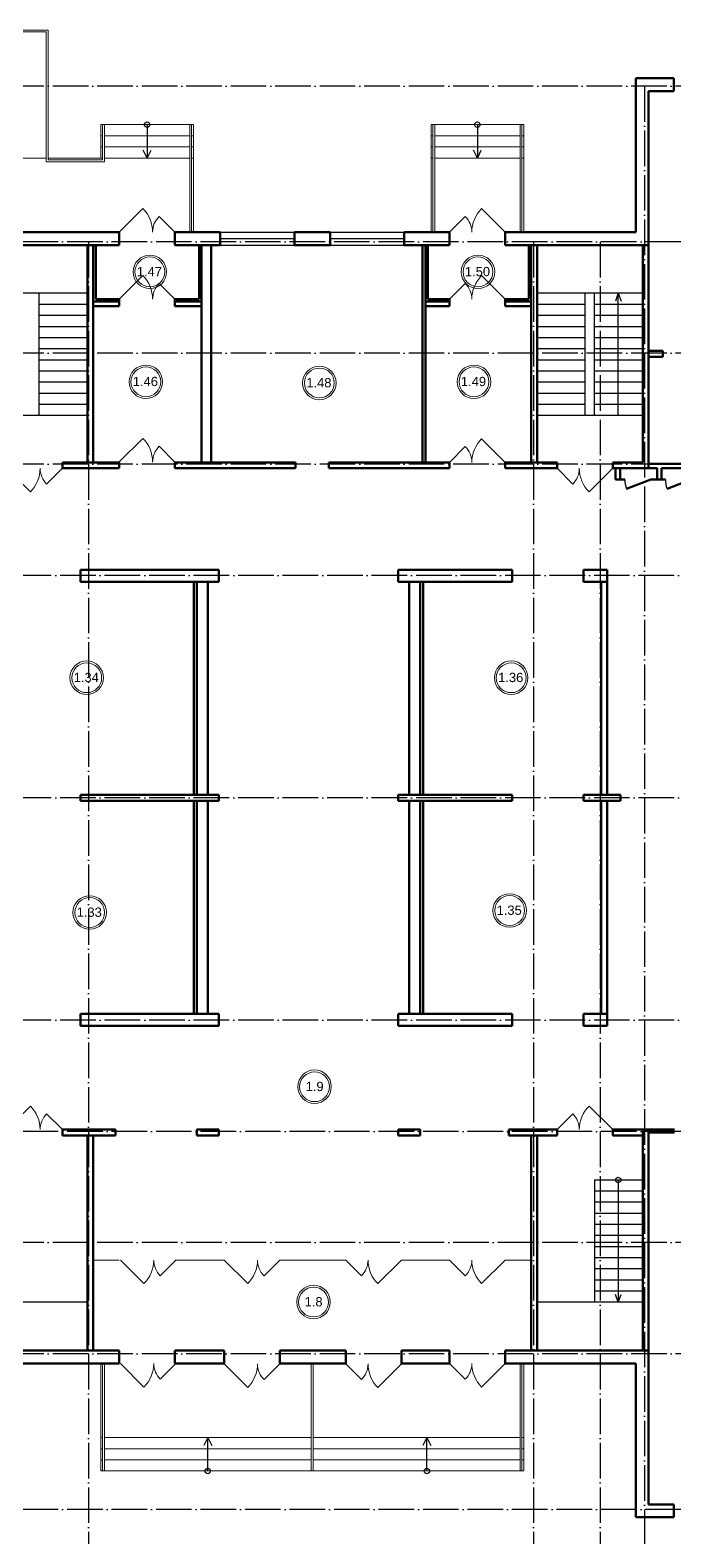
# Model space of a CAD drawing. Header units: millimetres. Extents: x 1982 to 10001982, y -1005230 to 4320529.
# Drawn here: x 2247591 to 2264955, y 1275593 to 1316240 of the extents above; entities that cross this region are included whole.
import ezdxf
from ezdxf.enums import TextEntityAlignment as Align

# ---------------------------------------------------------------- set-up
doc = ezdxf.new("R2010")
doc.units = ezdxf.units.MM
doc.linetypes.add('ACAD_ISO04W100', pattern=[30, 24, -3, 0, -3])
for name, color, linetype in [('SANTEH', 7, 'Continuous'), ('Окна', 127, 'Continuous'), ('Оси', 30, 'Continuous'), ('размеры оси', 163, 'Continuous')]:
    doc.layers.add(name, color=color, linetype=linetype)
doc.layers.add('Двери', color=250, linetype='Continuous', lineweight=5)
doc.layers.add('Стены', color=7, linetype='Continuous', lineweight=50)
doc.styles.add('Style-Arial', font='arial.ttf')

msp = doc.modelspace()

# ---------------------------------------------------------------- linework, layer by layer
for p, q in [((2250745.446, 1313690.265), (2250745.446, 1312790.265)), ((2259655.446, 1313690.265), (2259655.446, 1312790.265)), ((2250745.446, 1312790.265), (2250639.367, 1313000.283)), ((2250745.446, 1312790.265), (2250851.525, 1313000.283)), ((2259655.446, 1312790.265), (2259549.367, 1313000.283)), ((2259655.446, 1312790.265), (2259761.525, 1313000.283)), ((2249135.446, 1309140.265), (2246285.446, 1309140.265)), ((2247835.446, 1305840.265), (2247835.446, 1309140.265)), ((2249135.446, 1308840.265), (2247835.446, 1308840.265)), ((2264115.446, 1309140.265), (2261265.446, 1309140.265)), ((2262565.446, 1308840.265), (2261265.446, 1308840.265)), ((2262565.446, 1305840.265), (2262565.446, 1309140.265)), ((2262815.446, 1305840.265), (2262815.446, 1309140.265)), ((2264115.446, 1308840.265), (2262815.446, 1308840.265)), ((2263455.436, 1309140.265), (2263377.911, 1308932.421)), ((2263455.436, 1305840.265), (2263455.436, 1309140.265)), ((2263455.436, 1309140.265), (2263532.961, 1308932.421)), ((2249135.446, 1308540.265), (2247835.446, 1308540.265)), ((2262565.446, 1308540.265), (2261265.446, 1308540.265)), ((2264115.446, 1308540.265), (2262815.446, 1308540.265)), ((2249135.446, 1308240.265), (2247835.446, 1308240.265)), ((2262565.446, 1308240.265), (2261265.446, 1308240.265)), ((2264115.446, 1308240.265), (2262815.446, 1308240.265)), ((2249135.446, 1307940.265), (2247835.446, 1307940.265)), ((2249135.446, 1307640.265), (2247835.446, 1307640.265)), ((2262565.446, 1307940.265), (2261265.446, 1307940.265)), ((2262565.446, 1307640.265), (2261265.446, 1307640.265)), ((2264115.446, 1307940.265), (2262815.446, 1307940.265)), ((2264115.446, 1307640.265), (2262815.446, 1307640.265)), ((2249135.446, 1307340.265), (2247835.446, 1307340.265)), ((2262565.446, 1307340.265), (2261265.446, 1307340.265)), ((2264115.446, 1307340.265), (2262815.446, 1307340.265)), ((2249135.446, 1307040.265), (2247835.446, 1307040.265)), ((2262565.446, 1307040.265), (2261265.446, 1307040.265)), ((2264115.446, 1307040.265), (2262815.446, 1307040.265)), ((2249135.446, 1306740.265), (2247835.446, 1306740.265)), ((2249135.446, 1306440.265), (2247835.446, 1306440.265)), ((2262565.446, 1306740.265), (2261265.446, 1306740.265)), ((2262565.446, 1306440.265), (2261265.446, 1306440.265)), ((2264115.446, 1306740.265), (2262815.446, 1306740.265)), ((2264115.446, 1306440.265), (2262815.446, 1306440.265)), ((2249135.446, 1306140.265), (2247835.446, 1306140.265)), ((2262565.446, 1306140.265), (2261265.446, 1306140.265)), ((2264115.446, 1306140.265), (2262815.446, 1306140.265)), ((2249135.446, 1305840.265), (2246285.446, 1305840.265)), ((2264115.446, 1305840.265), (2261265.446, 1305840.265)), ((2262815.446, 1285220.265), (2262815.446, 1281920.265)), ((2264115.446, 1285220.265), (2262815.446, 1285220.265)), ((2264115.446, 1284920.265), (2262815.446, 1284920.265)), ((2263455.436, 1285220.265), (2263455.436, 1281920.265)), ((2264115.446, 1284620.265), (2262815.446, 1284620.265)), ((2264115.446, 1284320.265), (2262815.446, 1284320.265)), ((2264115.446, 1284020.265), (2262815.446, 1284020.265)), ((2264115.446, 1283720.265), (2262815.446, 1283720.265)), ((2264115.446, 1283420.265), (2262815.446, 1283420.265)), ((2264115.446, 1283120.265), (2262815.446, 1283120.265)), ((2264115.446, 1282820.265), (2262815.446, 1282820.265)), ((2264115.446, 1282520.265), (2262815.446, 1282520.265)), ((2264115.446, 1282220.265), (2262815.446, 1282220.265)), ((2263455.436, 1281920.265), (2263377.911, 1282128.109)), ((2263455.436, 1281920.265), (2263532.961, 1282128.109)), ((2249135.446, 1281920.265), (2246285.446, 1281920.265)), ((2264115.446, 1281920.265), (2261265.446, 1281920.265)), ((2252384.012, 1278270.265), (2252277.933, 1278060.247)), ((2252384.012, 1277370.265), (2252384.012, 1278270.265)), ((2252384.012, 1278270.265), (2252490.091, 1278060.247)), ((2258292.402, 1278270.265), (2258186.323, 1278060.247)), ((2258292.402, 1277370.265), (2258292.402, 1278270.265)), ((2258292.402, 1278270.265), (2258398.481, 1278060.247))]:
    msp.add_line(p, q)
for centre in [(2250745.446, 1313690.265), (2259655.446, 1313690.265), (2263455.436, 1285220.265), (2252384.012, 1277370.265), (2258292.402, 1277370.265)]:
    msp.add_circle(centre, 73.64)
at = {"color": 7, "linetype": 'Continuous', "lineweight": 13}
for centre, radius in [((2250821.168, 1309718.829), 452.013), ((2250821.168, 1309718.829), 402.013), ((2259671.204, 1309718.829), 452.013), ((2259671.204, 1309718.829), 402.013), ((2250713.261, 1306753.951), 452.013), ((2250713.261, 1306753.951), 402.013), ((2255392.555, 1306722.034), 452.013), ((2255392.555, 1306722.034), 402.013), ((2259563.297, 1306753.951), 452.013), ((2259563.297, 1306753.951), 402.013), ((2249118.209, 1298769.629), 452.013), ((2249118.209, 1298769.629), 402.013), ((2260567.247, 1298769.629), 452.013), ((2260567.247, 1298769.629), 402.013), ((2249198.717, 1292437.569), 452.013), ((2249198.717, 1292437.569), 402.013), ((2260526.282, 1292490.814), 452.013), ((2260526.282, 1292490.814), 402.013), ((2255263.588, 1287736.171), 452.013), ((2255263.588, 1287736.171), 402.013), ((2255235.804, 1281928.296), 452.013), ((2255235.804, 1281928.296), 402.013)]:
    msp.add_circle(centre, radius, dxfattribs=at)
at = {"layer": 'SANTEH'}
for centre in [(2264332.34, 1304120.265), (2265425.446, 1304120.265)]:
    msp.add_arc(centre, 700, 180, 201.0579294, dxfattribs=at)
at = {"layer": 'Двери'}
for p, q in [((2249995.446, 1310790.265), (2250631.842, 1311426.661)), ((2260405.446, 1310790.265), (2259769.05, 1311426.661)), ((2251495.446, 1310790.265), (2251071.182, 1311214.529)), ((2258905.446, 1310790.265), (2259329.71, 1311214.529)), ((2249995.446, 1308980.265), (2250631.842, 1309616.661)), ((2251495.446, 1308980.265), (2251071.182, 1309404.529)), ((2258905.446, 1308980.265), (2259329.71, 1309404.529)), ((2260405.446, 1308980.265), (2259769.05, 1309616.661)), ((2249995.544, 1304590.528), (2250632.673, 1305226.191)), ((2260405.537, 1304578.537), (2259769.875, 1305215.666)), ((2251495.543, 1304588.8), (2251071.768, 1305013.553)), ((2258905.538, 1304580.265), (2259330.291, 1305004.04)), ((2246960.446, 1304420.265), (2247596.842, 1303783.869)), ((2248460.446, 1304420.265), (2248036.182, 1303996.001)), ((2261805.446, 1304420.265), (2262229.71, 1303996.001)), ((2263305.446, 1304420.265), (2262669.05, 1303783.869)), ((2246960.446, 1286580.265), (2247596.842, 1287216.661)), ((2248460.446, 1286580.265), (2248036.182, 1287004.529)), ((2261805.446, 1286580.265), (2262229.71, 1287004.529)), ((2263305.446, 1286580.265), (2262669.05, 1287216.661)), ((2249295.446, 1283060.265), (2249995.446, 1283060.265)), ((2250024.736, 1283060.265), (2250661.132, 1282423.869)), ((2251524.736, 1283060.265), (2251100.471, 1282636.001)), ((2251495.446, 1283060.265), (2252824.736, 1283060.265)), ((2252824.736, 1283060.265), (2253461.132, 1282423.869)), ((2254324.736, 1283060.265), (2253900.471, 1282636.001)), ((2254324.736, 1283060.265), (2256105.446, 1283060.265)), ((2256105.446, 1283060.265), (2256529.71, 1282636.001)), ((2257605.446, 1283060.265), (2256969.05, 1282423.869)), ((2257605.446, 1283060.265), (2258905.446, 1283060.265)), ((2258905.446, 1283060.265), (2259329.71, 1282636.001)), ((2260405.446, 1283060.265), (2259769.05, 1282423.869)), ((2260405.446, 1283060.265), (2261105.446, 1283060.265)), ((2250024.736, 1280270.265), (2250661.132, 1279633.869)), ((2251524.736, 1280270.265), (2251100.471, 1279846.001)), ((2252824.736, 1280260.265), (2253461.132, 1279623.869)), ((2254324.736, 1280260.265), (2253900.471, 1279836.001)), ((2256105.446, 1280260.265), (2256529.71, 1279836.001)), ((2257605.446, 1280260.265), (2256969.05, 1279623.869)), ((2258905.446, 1280270.265), (2259329.71, 1279846.001)), ((2260405.446, 1280270.265), (2259769.05, 1279633.869))]:
    msp.add_line(p, q, dxfattribs=at)
for centre, radius, start, end in [((2249995.446, 1310790.265), 900, 0, 45), ((2260405.446, 1310790.265), 900, 135, 180), ((2251495.446, 1310790.265), 600, 135, 180), ((2258905.446, 1310790.265), 600, 0, 45), ((2249995.446, 1308980.265), 900, 0, 45), ((2251495.446, 1308980.265), 600, 135, 180), ((2258905.446, 1308980.265), 600, 0, 45), ((2260405.446, 1308980.265), 900, 135, 180), ((2249995.544, 1304590.528), 900, 359.9340033, 44.9340033), ((2260405.537, 1304578.537), 900, 134.9340033, 179.9340033), ((2251495.543, 1304588.8), 600, 134.9340033, 179.9340033), ((2258905.538, 1304580.265), 600, 359.9340033, 44.9340033), ((2246960.446, 1304420.265), 900, 315, 0), ((2248460.446, 1304420.265), 600, 180, 225), ((2261805.446, 1304420.265), 600, 315, 0), ((2263305.446, 1304420.265), 900, 180, 225), ((2246960.446, 1286580.265), 900, 0, 45), ((2248460.446, 1286580.265), 600, 135, 180), ((2261805.446, 1286580.265), 600, 0, 45), ((2263305.446, 1286580.265), 900, 135, 180), ((2250024.736, 1283060.265), 900, 315, 0), ((2251524.736, 1283060.265), 600, 180, 225), ((2252824.736, 1283060.265), 900, 315, 0), ((2254324.736, 1283060.265), 600, 180, 225), ((2256105.446, 1283060.265), 600, 315, 0), ((2257605.446, 1283060.265), 900, 180, 225), ((2258905.446, 1283060.265), 600, 315, 0), ((2260405.446, 1283060.265), 900, 180, 225), ((2250024.736, 1280270.265), 900, 315, 0), ((2251524.736, 1280270.265), 600, 180, 225), ((2252824.736, 1280260.265), 900, 315, 0), ((2254324.736, 1280260.265), 600, 180, 225), ((2256105.446, 1280260.265), 600, 315, 0), ((2257605.446, 1280260.265), 900, 180, 225), ((2258905.446, 1280270.265), 600, 315, 0), ((2260405.446, 1280270.265), 900, 180, 225)]:
    msp.add_arc(centre, radius, start, end, dxfattribs=at)
at = {"layer": 'Окна'}
for p, q in [((2252720.446, 1310790.265), (2254720.446, 1310790.265)), ((2252720.446, 1310615.265), (2254720.446, 1310615.265)), ((2255680.446, 1310790.265), (2257680.446, 1310790.265)), ((2255680.446, 1310615.265), (2257680.446, 1310615.265)), ((2252720.446, 1310440.265), (2254720.446, 1310440.265)), ((2255680.446, 1310440.265), (2257680.446, 1310440.265))]:
    msp.add_line(p, q, dxfattribs=at)
at = {"layer": 'Оси', "linetype": 'ACAD_ISO04W100', "ltscale": 40}
for p, q in [((2291165.446, 1314730.265), (2206815.749, 1314730.265)), ((2264165.446, 1314730.265), (2264165.446, 1270708.888)), ((2291551.346, 1310530.265), (2206815.749, 1310530.265)), ((2249165.446, 1310530.265), (2249165.446, 1270708.888)), ((2261165.446, 1310530.265), (2261165.446, 1270708.888)), ((2262965.446, 1310530.265), (2262965.446, 1270708.888)), ((2291165.446, 1307530.265), (2206815.749, 1307530.265)), ((2291165.446, 1304530.265), (2206815.749, 1304530.265)), ((2297365.446, 1301530.265), (2206815.749, 1301530.265)), ((2297365.446, 1295530.265), (2206815.749, 1295530.265)), ((2297365.446, 1289530.265), (2206815.749, 1289530.265)), ((2291551.346, 1286530.265), (2206815.749, 1286530.265)), ((2291165.446, 1283530.265), (2206815.749, 1283530.265)), ((2291165.446, 1280530.265), (2206815.749, 1280530.265)), ((2291551.346, 1276330.265), (2206815.749, 1276330.265))]:
    msp.add_line(p, q, dxfattribs=at)
at = {"layer": 'размеры оси', "color": 7, "lineweight": 13}
for p, q in [((2249495.446, 1312790.265), (2249495.446, 1313690.265)), ((2249495.446, 1313690.265), (2251995.446, 1313690.265)), ((2251995.446, 1313690.265), (2251995.446, 1310790.265)), ((2258405.446, 1310790.265), (2258405.446, 1313690.265)), ((2258405.446, 1313690.265), (2260905.446, 1313690.265)), ((2260905.446, 1313690.265), (2260905.446, 1310790.265)), ((2246475.446, 1312790.265), (2248025.446, 1312790.265)), ((2248075.446, 1312790.265), (2249545.446, 1312790.265)), ((2249595.446, 1312790.265), (2251895.446, 1312790.265)), ((2251945.446, 1312790.265), (2251995.446, 1312790.265)), ((2258455.446, 1312790.265), (2258405.446, 1312790.265)), ((2258505.446, 1312790.265), (2260805.446, 1312790.265)), ((2260855.446, 1312790.265), (2260905.446, 1312790.265)), ((2249495.446, 1280270.265), (2249495.446, 1277370.265)), ((2260905.446, 1280270.265), (2260905.446, 1277370.265)), ((2249495.446, 1278270.265), (2249545.446, 1278270.265)), ((2249595.446, 1278270.265), (2255175.446, 1278270.265)), ((2255225.446, 1278270.265), (2260805.446, 1278270.265)), ((2260855.446, 1278270.265), (2260905.446, 1278270.265)), ((2249495.446, 1277370.265), (2260905.446, 1277370.265))]:
    msp.add_line(p, q, dxfattribs=at)
at = {"layer": 'размеры оси', "color": 7, "lineweight": 0}
for p, q in [((2249495.446, 1313390.265), (2249545.446, 1313390.265)), ((2249595.446, 1313390.265), (2251895.446, 1313390.265)), ((2251945.446, 1313390.265), (2251995.446, 1313390.265)), ((2258405.446, 1313390.265), (2258455.446, 1313390.265)), ((2258505.446, 1313390.265), (2260805.446, 1313390.265)), ((2260855.446, 1313390.265), (2260905.446, 1313390.265)), ((2249495.446, 1313090.265), (2249545.446, 1313090.265)), ((2249595.446, 1313090.265), (2251895.446, 1313090.265)), ((2251945.446, 1313090.265), (2251995.446, 1313090.265)), ((2258405.446, 1313090.265), (2258455.446, 1313090.265)), ((2258505.446, 1313090.265), (2260805.446, 1313090.265)), ((2260855.446, 1313090.265), (2260905.446, 1313090.265)), ((2249495.446, 1277970.265), (2249545.446, 1277970.265)), ((2249595.446, 1277970.265), (2255175.446, 1277970.265)), ((2255225.446, 1277970.265), (2260805.446, 1277970.265)), ((2260855.446, 1277970.265), (2260905.446, 1277970.265)), ((2249495.446, 1277670.265), (2249545.446, 1277670.265)), ((2249595.446, 1277670.265), (2255175.446, 1277670.265)), ((2255225.446, 1277670.265), (2260805.446, 1277670.265)), ((2260855.446, 1277670.265), (2260905.446, 1277670.265))]:
    msp.add_line(p, q, dxfattribs=at)
at = {"layer": 'размеры оси', "color": 7, "lineweight": 13, "flags": 128}
for points in [[(2248025.446, 1316190.265), (2233075.446, 1316190.265), (2233075.446, 1316240.265)], [(2248075.446, 1312790.265), (2248075.446, 1316240.265), (2246575.446, 1316240.265), (2246575.446, 1315090.265)], [(2248025.446, 1312690.265), (2248025.446, 1316190.265)], [(2248075.446, 1316240.265), (2248075.446, 1312740.265)], [(2246575.446, 1315040.265), (2246575.446, 1312790.265), (2248025.446, 1312790.265)], [(2249595.446, 1312690.265), (2249595.446, 1313690.265), (2249545.446, 1313690.265), (2249545.446, 1312740.265)], [(2258505.446, 1310790.265), (2258505.446, 1313690.265), (2258455.446, 1313690.265), (2258455.446, 1310790.265)], [(2249595.446, 1312690.265), (2248025.446, 1312690.265)], [(2248075.446, 1312740.265), (2249545.446, 1312740.265)]]:
    msp.add_lwpolyline(points, dxfattribs=at)
at = {"layer": 'размеры оси', "color": 7, "lineweight": 13}
for points in [[(2251945.446, 1313690.265), (2251945.446, 1310790.265), (2251895.446, 1310790.265), (2251895.446, 1313690.265)], [(2260855.446, 1313690.265), (2260855.446, 1310790.265), (2260805.446, 1310790.265), (2260805.446, 1313690.265)], [(2249545.446, 1280270.265), (2249545.446, 1277370.265), (2249595.446, 1277370.265), (2249595.446, 1280270.265)], [(2255175.446, 1280270.265), (2255175.446, 1277370.265), (2255225.446, 1277370.265), (2255225.446, 1280270.265)], [(2260855.446, 1280270.265), (2260855.446, 1277370.265), (2260805.446, 1277370.265), (2260805.446, 1280270.265)]]:
    msp.add_3dface(points, dxfattribs=at)
at = {"layer": 'Стены'}
for p, q in [((2263925.446, 1314940.265), (2263925.446, 1310790.265)), ((2264955.446, 1314940.265), (2263925.446, 1314940.265)), ((2264955.446, 1314590.265), (2264955.446, 1314940.265)), ((2264275.446, 1314590.265), (2264275.446, 1310440.265)), ((2264955.446, 1314590.265), (2264275.446, 1314590.265)), ((2249995.446, 1310790.265), (2246475.446, 1310790.265)), ((2249995.446, 1310790.265), (2249995.446, 1310440.265)), ((2251495.446, 1310790.265), (2251495.446, 1310440.265)), ((2252720.446, 1310790.265), (2251495.446, 1310790.265)), ((2252720.446, 1310790.265), (2252720.446, 1310440.265)), ((2254720.446, 1310790.265), (2254720.446, 1310440.265)), ((2255680.446, 1310790.265), (2254720.446, 1310790.265)), ((2255680.446, 1310790.265), (2255680.446, 1310440.265)), ((2258905.446, 1310790.265), (2257680.446, 1310790.265)), ((2257680.446, 1310790.265), (2257680.446, 1310440.265)), ((2258905.446, 1310790.265), (2258905.446, 1310440.265)), ((2263925.446, 1310790.265), (2260405.446, 1310790.265)), ((2260405.446, 1310790.265), (2260405.446, 1310440.265)), ((2249995.446, 1310440.265), (2246125.446, 1310440.265)), ((2249135.446, 1304580.265), (2249135.446, 1310440.265)), ((2249295.446, 1304580.265), (2249295.446, 1310440.265)), ((2249360.446, 1308980.265), (2249360.446, 1310440.265)), ((2252720.446, 1310440.265), (2251495.446, 1310440.265)), ((2252150.446, 1308980.265), (2252150.446, 1310440.265)), ((2252215.446, 1304580.265), (2252215.446, 1310440.265)), ((2252475.446, 1304580.265), (2252475.446, 1310440.265)), ((2255680.446, 1310440.265), (2254720.446, 1310440.265)), ((2258905.446, 1310440.265), (2257680.446, 1310440.265)), ((2258175.446, 1304580.265), (2258175.446, 1310440.265)), ((2258255.446, 1304580.265), (2258255.446, 1310440.265)), ((2258320.446, 1308980.265), (2258320.446, 1310440.265)), ((2264275.446, 1310440.265), (2260405.446, 1310440.265)), ((2261040.446, 1308980.265), (2261040.446, 1310440.265)), ((2261105.446, 1304580.265), (2261105.446, 1310440.265)), ((2261265.446, 1304580.265), (2261265.446, 1310440.265)), ((2264115.446, 1304580.265), (2264115.446, 1310440.265)), ((2264275.446, 1304420.265), (2264275.446, 1310440.265)), ((2249995.446, 1308915.265), (2249295.446, 1308915.265)), ((2249995.446, 1308980.265), (2249360.446, 1308980.265)), ((2249995.446, 1308980.265), (2249995.446, 1308795.265)), ((2252150.446, 1308980.265), (2251495.446, 1308980.265)), ((2251495.446, 1308980.265), (2251495.446, 1308795.265)), ((2252215.446, 1308915.265), (2251495.446, 1308915.265)), ((2258905.446, 1308915.265), (2258255.446, 1308915.265)), ((2258905.446, 1308980.265), (2258320.446, 1308980.265)), ((2258905.446, 1308980.265), (2258905.446, 1308795.265)), ((2261040.446, 1308980.265), (2260405.446, 1308980.265)), ((2260405.446, 1308980.265), (2260405.446, 1308795.265)), ((2261105.446, 1308915.265), (2260405.446, 1308915.265)), ((2249995.446, 1308795.265), (2249295.446, 1308795.265)), ((2252215.446, 1308795.265), (2251495.446, 1308795.265)), ((2258905.446, 1308795.265), (2258255.446, 1308795.265)), ((2261105.446, 1308795.265), (2260405.446, 1308795.265)), ((2264275.446, 1307590.265), (2264660.446, 1307590.265)), ((2264275.446, 1307430.265), (2264660.446, 1307430.265)), ((2264660.446, 1307590.265), (2264660.446, 1307430.265)), ((2249995.446, 1304580.265), (2248460.446, 1304580.265)), ((2248460.446, 1304580.265), (2248460.446, 1304420.265)), ((2249995.446, 1304420.265), (2248460.446, 1304420.265)), ((2249995.446, 1304580.265), (2249995.446, 1304420.265)), ((2251495.446, 1304580.265), (2251495.446, 1304420.265)), ((2254750.446, 1304580.265), (2251495.446, 1304580.265)), ((2254750.446, 1304420.265), (2251495.446, 1304420.265)), ((2254750.446, 1304580.265), (2254750.446, 1304420.265)), ((2258905.446, 1304580.265), (2255650.446, 1304580.265)), ((2255650.446, 1304580.265), (2255650.446, 1304420.265)), ((2258905.446, 1304420.265), (2255650.446, 1304420.265)), ((2258905.446, 1304580.265), (2258905.446, 1304420.265)), ((2261805.446, 1304580.265), (2260405.446, 1304580.265)), ((2260405.446, 1304580.265), (2260405.446, 1304420.265)), ((2261805.446, 1304420.265), (2260405.446, 1304420.265)), ((2261805.446, 1304580.265), (2261805.446, 1304420.265)), ((2264115.446, 1304580.265), (2263305.446, 1304580.265)), ((2263305.446, 1304580.265), (2263305.446, 1304420.265)), ((2264275.446, 1304420.265), (2263305.446, 1304420.265)), ((2263385.446, 1304420.265), (2263385.446, 1304120.265)), ((2263505.446, 1304420.265), (2263505.446, 1304120.265)), ((2264275.446, 1304540.265), (2265545.446, 1304540.265)), ((2264275.446, 1304420.265), (2264505.446, 1304420.265)), ((2264505.446, 1304420.265), (2264505.446, 1304120.265)), ((2264625.446, 1304420.265), (2264625.446, 1304120.265)), ((2264625.446, 1304420.265), (2265425.446, 1304420.265)), ((2263632.34, 1304120.265), (2263385.446, 1304120.265)), ((2264332.34, 1304120.265), (2263679.088, 1303868.747)), ((2264725.446, 1304120.265), (2264332.34, 1304120.265)), ((2265425.446, 1304120.265), (2264772.194, 1303868.747)), ((2248945.446, 1301680.265), (2248945.446, 1301360.265)), ((2248945.446, 1301680.265), (2252685.446, 1301680.265)), ((2252685.446, 1301360.265), (2252685.446, 1301680.265)), ((2257515.446, 1301680.265), (2260595.446, 1301680.265)), ((2257515.446, 1301360.265), (2257515.446, 1301680.265)), ((2260595.446, 1301360.265), (2260595.446, 1301680.265)), ((2262515.446, 1301680.265), (2263155.446, 1301680.265)), ((2262515.446, 1301360.265), (2262515.446, 1301680.265)), ((2263155.446, 1295610.265), (2263155.446, 1301680.265)), ((2248945.446, 1301360.265), (2252685.446, 1301360.265)), ((2252005.446, 1295610.265), (2252005.446, 1301360.265)), ((2252085.446, 1295610.265), (2252085.446, 1301360.265)), ((2252385.446, 1295610.265), (2252385.446, 1301360.265)), ((2257515.446, 1301360.265), (2260595.446, 1301360.265)), ((2257815.446, 1295610.265), (2257815.446, 1301360.265)), ((2258115.446, 1295610.265), (2258115.446, 1301360.265)), ((2258195.446, 1295610.265), (2258195.446, 1301360.265)), ((2262515.446, 1301360.265), (2263155.446, 1301360.265)), ((2262995.446, 1295610.265), (2262995.446, 1301360.265)), ((2248945.446, 1295610.265), (2252685.446, 1295610.265)), ((2248945.446, 1295610.265), (2248945.446, 1295450.265)), ((2248945.446, 1295450.265), (2252685.446, 1295450.265)), ((2252005.446, 1289700.265), (2252005.446, 1295450.265)), ((2252085.446, 1289700.265), (2252085.446, 1295450.265)), ((2252385.446, 1289700.265), (2252385.446, 1295450.265)), ((2252685.446, 1295450.265), (2252685.446, 1295610.265)), ((2257515.446, 1295450.265), (2257515.446, 1295610.265)), ((2257515.446, 1295610.265), (2260595.446, 1295610.265)), ((2257515.446, 1295450.265), (2260595.446, 1295450.265)), ((2257815.446, 1289700.265), (2257815.446, 1295450.265)), ((2258115.446, 1289700.265), (2258115.446, 1295450.265)), ((2258195.446, 1289700.265), (2258195.446, 1295450.265)), ((2260595.446, 1295450.265), (2260595.446, 1295610.265)), ((2262515.446, 1295610.265), (2263515.446, 1295610.265)), ((2262515.446, 1295450.265), (2262515.446, 1295610.265)), ((2262515.446, 1295450.265), (2263515.446, 1295450.265)), ((2262995.446, 1289700.265), (2262995.446, 1295450.265)), ((2263155.446, 1289380.265), (2263155.446, 1295450.265)), ((2263515.446, 1295450.265), (2263515.446, 1295610.265)), ((2248945.446, 1289700.265), (2252685.446, 1289700.265)), ((2248945.446, 1289700.265), (2248945.446, 1289380.265)), ((2248945.446, 1289380.265), (2252685.446, 1289380.265)), ((2252685.446, 1289380.265), (2252685.446, 1289700.265)), ((2257515.446, 1289380.265), (2257515.446, 1289700.265)), ((2257515.446, 1289700.265), (2260595.446, 1289700.265)), ((2257515.446, 1289380.265), (2260595.446, 1289380.265)), ((2260595.446, 1289380.265), (2260595.446, 1289700.265)), ((2262515.446, 1289380.265), (2262515.446, 1289700.265)), ((2262515.446, 1289700.265), (2263155.446, 1289700.265)), ((2262515.446, 1289380.265), (2263155.446, 1289380.265)), ((2248460.446, 1286580.265), (2248460.446, 1286420.265)), ((2248460.446, 1286580.265), (2249895.446, 1286580.265)), ((2249895.446, 1286580.265), (2249895.446, 1286420.265)), ((2252085.446, 1286580.265), (2252085.446, 1286420.265)), ((2252085.446, 1286580.265), (2252685.446, 1286580.265)), ((2252685.446, 1286580.265), (2252685.446, 1286420.265)), ((2257515.446, 1286580.265), (2257515.446, 1286420.265)), ((2257515.446, 1286580.265), (2258115.446, 1286580.265)), ((2258115.446, 1286580.265), (2258115.446, 1286420.265)), ((2260505.446, 1286580.265), (2260505.446, 1286420.265)), ((2260505.446, 1286580.265), (2261105.446, 1286580.265)), ((2261105.446, 1286580.265), (2261805.446, 1286580.265)), ((2261805.446, 1286580.265), (2261805.446, 1286420.265)), ((2263305.446, 1286580.265), (2263305.446, 1286420.265)), ((2263305.446, 1286580.265), (2264275.446, 1286580.265)), ((2264115.446, 1286580.265), (2264115.446, 1280620.265)), ((2264275.446, 1286580.265), (2264275.446, 1276470.265)), ((2264275.446, 1286580.265), (2264975.446, 1286580.265)), ((2264275.446, 1286580.265), (2264275.446, 1280620.265)), ((2264275.446, 1286500.265), (2264975.446, 1286500.265)), ((2248460.446, 1286420.265), (2249895.446, 1286420.265)), ((2249135.446, 1286420.265), (2249135.446, 1280620.265)), ((2249295.446, 1286420.265), (2249295.446, 1280620.265)), ((2252085.446, 1286420.265), (2252685.446, 1286420.265)), ((2257515.446, 1286420.265), (2258115.446, 1286420.265)), ((2260505.446, 1286420.265), (2261105.446, 1286420.265)), ((2261105.446, 1286420.265), (2261105.446, 1280620.265)), ((2261105.446, 1286420.265), (2261805.446, 1286420.265)), ((2261265.446, 1286420.265), (2261265.446, 1280620.265)), ((2263305.446, 1286420.265), (2264115.446, 1286420.265)), ((2249995.446, 1280620.265), (2246125.446, 1280620.265)), ((2249995.446, 1280620.265), (2249995.446, 1280270.265)), ((2251495.446, 1280620.265), (2251495.446, 1280270.265)), ((2252824.736, 1280620.265), (2251495.446, 1280620.265)), ((2252824.736, 1280620.265), (2252824.736, 1280270.265)), ((2254324.736, 1280620.265), (2254324.736, 1280270.265)), ((2256105.446, 1280620.265), (2254324.736, 1280620.265)), ((2256105.446, 1280620.265), (2256105.446, 1280270.265)), ((2257605.446, 1280620.265), (2257605.446, 1280270.265)), ((2258905.446, 1280620.265), (2257605.446, 1280620.265)), ((2258905.446, 1280620.265), (2258905.446, 1280270.265)), ((2264275.446, 1280620.265), (2260405.446, 1280620.265)), ((2260405.446, 1280620.265), (2260405.446, 1280270.265)), ((2249995.446, 1280270.265), (2246475.446, 1280270.265)), ((2252824.736, 1280270.265), (2251495.446, 1280270.265)), ((2256105.446, 1280270.265), (2254324.736, 1280270.265)), ((2258905.446, 1280270.265), (2257605.446, 1280270.265)), ((2263925.446, 1280270.265), (2260405.446, 1280270.265)), ((2263925.446, 1280270.265), (2263925.446, 1276120.265)), ((2264955.446, 1276470.265), (2264275.446, 1276470.265)), ((2264955.446, 1276470.265), (2264955.446, 1276120.265)), ((2264955.446, 1276120.265), (2263925.446, 1276120.265))]:
    msp.add_line(p, q, dxfattribs=at)

# ---------------------------------------------------------------- texts
at = {"color": 7, "linetype": 'Continuous', "lineweight": 13, "style": 'Style-Arial'}
for s, p in [('1.47', (2250468.241, 1309851.578)), ('1.50', (2259318.277, 1309851.578)), ('1.46', (2250360.334, 1306886.701)), ('1.48', (2255039.627, 1306854.784)), ('1.49', (2259210.37, 1306886.701)), ('1.34', (2248765.282, 1298902.378)), ('1.36', (2260214.32, 1298902.378)), ('1.35', (2260173.355, 1292623.564)), ('1.33', (2248845.79, 1292570.318)), ('1.9', (2255022.033, 1287868.921)), ('1.8', (2254994.249, 1282061.046))]:
    msp.add_text(s, height=250, dxfattribs=at).set_placement(p, align=Align.TOP_LEFT)

doc.saveas('drawing.dxf')
